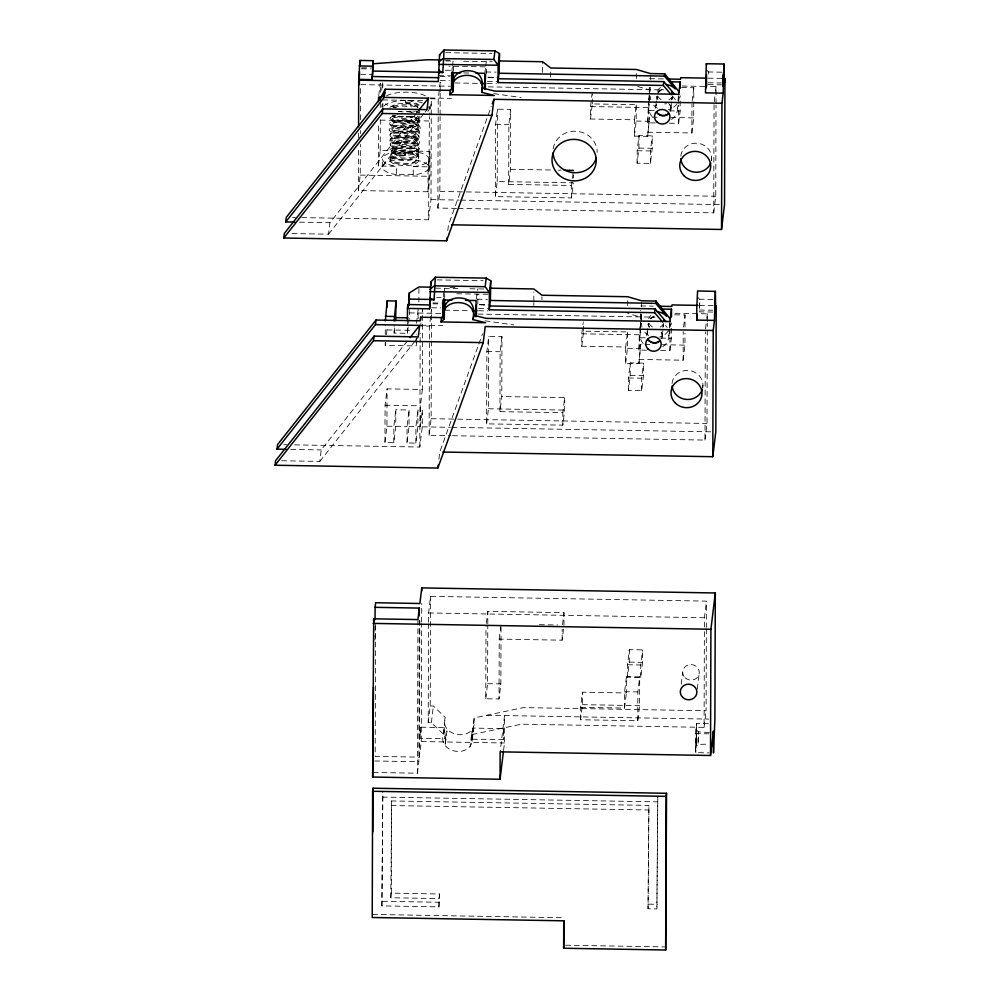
<?xml version="1.0" encoding="UTF-8"?>
<svg xmlns="http://www.w3.org/2000/svg" width="1000" height="1000" viewBox="0 0 1000 1000"><rect width="100%" height="100%" fill="white"/><g stroke="black" fill="none" stroke-linecap="round" stroke-linejoin="round"><path stroke-width="0.75" stroke-dasharray="5 3.75" d="M396.463 174.625L393.3 174.1A23.225 8.05 0.2 0 1 388.587 161.863A23.225 8.05 0.2 0 1 424.15 162.475A23.225 8.05 0.2 0 1 416.5 174.5L396.463 174.625L396.488 166.312L378.338 166L380.213 150.538L429.95 151.4L429.875 176.312L428 191.775L358.375 190.562L358.512 147.037M358.537 137.7L358.55 133.038M358.375 190.562L360.238 175.1L360.337 144.35M360.375 133.588L360.387 130.512M360.412 119.75L360.525 85.925M375 639.925L375.05 624.4M375.588 624.462L375.175 756.375L419.387 757.138L421.275 741.538L421.65 623.587M378.338 166L378.475 123.138M380.288 107.65L380.3 102.975M380.213 150.538L380.312 119.925M380.4 92.375L380.425 83.188M382.525 166.938L382.562 158.637M382.725 87.475L382.738 82.8M382.8 108.138L382.812 102.6M439.525 893.975L438.963 898.562L390.775 897.738L391.337 893.138L439.525 893.975L438.938 906.875L381.912 905.888L382.812 792.487M381.912 905.888L382.8 794.05M294.562 444.862L419.825 447.038L422.275 426.838L422.325 410.238L417.9 410.163L417.85 426.763L415.875 443.125L407.025 442.975L409.012 426.613L409.062 410L395.825 409.775L395.775 426.375L393.8 442.75L384.95 442.6L385.075 405.238L387.05 388.875L422.388 389.475L422.65 309.325L421.912 315.363M416.75 341.275L416.188 345.913L385.238 345.375L385.25 342.325M385.275 334.675L385.3 325.5M384.95 442.6L386.938 426.225L387.05 388.875M386.55 334.55L387.125 326.85M390.775 897.738L391.625 800.95L648.913 805.4L648.037 908.75L656.888 908.913L657.775 797.25L656.888 908.913M391.337 893.138L391.625 800.95M393.8 442.75L393.85 426.15L395.825 409.775M409.288 309.538L409.25 317.85L407.388 333.312L394.125 333.075L394.15 325.538M407.025 442.975L407.075 426.375L409.062 410M407.388 333.312L407.413 322.413M413.225 174.913L413.25 166.612L416.525 166.2A23.225 8.05 0.2 0 0 424.175 154.175A23.225 8.05 0.2 0 0 388.612 153.562A23.225 8.05 0.2 0 0 393.325 165.8L396.488 166.312M415.875 443.125L415.925 426.525L417.9 410.163M416.2 342.95L416.225 334.05M418.1 318.587L418.125 309.7L416.25 325.163M373.225 772.45L417.438 773.225L417.925 619.575M418.875 302.062L418.913 288.475M417.438 773.225L418.825 761.737L419.263 626.712M419.263 625.163L419.275 620.513M419.825 447.038L420.15 344.188M420.163 342.625L420.188 333.275M419.387 757.138L419.8 626.775M419.8 625.225L419.812 620.575M409.012 426.613L420.35 426.6L420.412 405.85L422.388 389.475M421.65 622.038L421.712 603.413M428 191.775L428.075 166.863L429.95 151.4M301.75 217.6L428.562 219.8L429.4 116.638M428.95 167.738L428.975 159.438M429.225 108.938L429.225 106.175M706.338 628.925L706.087 710.75L523.4 707.588L474.137 717.938L473.25 731.737L470.15 746.388L471.975 731.3L471.7 739.225L503.4 739.45L503.5 728.625L473.088 728.1C472.188 735.037 474.25 743.775 467.85 748.5C457.625 756.05 438.925 748.363 443.263 734.05L431.362 722.65L428.212 722.588L428.525 623.775M428.537 622.225L428.562 612.962L430.575 596.35L706.438 601.125L706.35 627.375M429.125 435.3L429.475 326.087L431.488 309.475L431.138 418.688L429.125 435.3L450.95 435.688M428.562 219.8L431 199.6L431.312 100.775L429.575 115.2M428.212 722.588L430.225 705.975L430.575 596.35M456.562 208.388L437.863 208.062L438.212 98.863L439.3 89.8M437.863 208.062L439.875 191.45L440.112 116.562M440.112 115.013L440.188 93.162M440.188 91.6L440.225 82.238L439.487 88.287M438.938 906.875L438.963 898.562M444.688 298.075L444.7 293.55M430.225 705.975L433.375 706.025L445.275 717.438C439.25 735.588 471.125 741.725 474.113 724.6M453.425 70.838L453.438 66.312M472.1 741.213L474.137 717.938M477.825 304.1L477.863 294.125M486.562 74.013L486.587 66.888L449.012 66.237M501.037 627.087L500.863 683.913L499.025 698.988L485.763 698.763L486 626.413M564.688 397.625L564.65 410.087L562.825 425.163L486.637 423.85L486.875 351.5L488.7 336.413L501.962 336.65L501.775 396.538L499.95 411.625L562.863 412.713L564.688 397.625L501.775 396.538M485.763 698.763L487.587 683.675L487.775 625.188M487.788 623.65L487.825 611.325L564 612.65L563.962 625.1L562.137 640.188L499.225 639.1L499.025 698.988M486.637 423.85L488.462 408.762L488.7 336.413M495.375 196.612L497.2 181.525L573.375 182.85L571.55 197.925L495.375 196.612L495.6 124.262L497.425 109.175L510.688 109.412L510.5 169.3L508.675 184.387L571.587 185.475L573.237 171.9M497.2 181.525L497.425 109.175M499.95 411.625L500.138 351.725L501.962 336.65M503.55 750.537L504.462 742.987L504.55 715.562L500.15 751.838M508.675 184.387L508.862 124.488L510.688 109.412M533.812 305.562L533.825 302.538M533.825 301.038L533.85 291.975M541.95 299.762L541.962 296.75M542.562 72.287L542.6 61.725M550.662 77.05L550.688 69.513M562.137 640.188L562.175 629.288M562.825 425.163L562.863 412.713M571.55 197.925L571.587 185.475M573.387 178.175L573.4 175.062M580.562 719.75L580.612 707.3L582.438 692.212L626.375 692.975L626.425 676.625L639.688 676.85L639.6 705.65L637.775 720.738L580.562 719.75L582.388 704.663L582.438 692.212M581.75 346.25L583.575 331.163L627.525 331.925L625.7 347.013L581.75 346.25L581.8 333.8L583.075 323.237M583.575 331.163L583.612 321.825M590.487 119.012L592.312 103.925L636.263 104.688L634.438 119.775L590.487 119.012L590.525 106.562L592.35 91.475M592.312 103.925L592.337 94.588M580.612 707.3L624.55 708.062L624.6 691.7L626.425 676.625M649.9 344.525L640.75 344.363L638.913 363.587L625.65 363.363L625.7 347.013M625.65 363.363L627.475 348.288L627.525 331.925M627.688 305.775L627.712 298.225M627.475 677.2L627.513 664.75L629.338 649.663L642.6 649.9L642.562 662.35L640.738 677.438L627.475 677.2L629.3 662.125L629.338 649.663M628.387 390.412L628.425 377.962L630.25 362.875L643.512 363.113L643.475 375.562L641.65 390.65L628.387 390.412L630.212 375.337L630.25 362.875M657.1 117.25L649.475 117.125L647.638 136.363L634.375 136.125L634.438 119.775M634.375 136.125L636.2 121.05L636.263 104.688M636.425 78.537L636.438 72.5M637.125 163.175L637.163 150.725L638.987 135.638L652.25 135.875L652.212 148.325L650.387 163.412L637.125 163.175L638.95 148.1L638.987 135.638M637.775 720.738L637.863 691.938L639.688 676.85M638.913 363.587L640.75 344.363M646.688 350.2L638.95 350.062L639.375 331.712M640.163 330.6L640.138 335.262A14.375 13.475 6.9 0 0 643.475 344M638.95 350.062L640.475 328.575M640.475 327.05L640.487 322.463L639.562 330.163M640.5 319.4L640.537 310.212M640.837 318.175L640.85 313.575M641.575 314.387L641.55 323.625A14.375 13.475 6.9 0 0 642.025 327.125M641.6 306.837L641.612 302.312M640.738 677.438L640.775 664.975L642.6 649.9M641.65 390.65L641.688 378.188L643.512 363.113M647.638 136.363L649.475 117.125M655.425 122.963L647.688 122.825L648.475 101.388M648.888 103.362L648.875 108.025A14.375 13.475 6.9 0 0 652.212 116.762M647.688 122.825L649.2 104.388M649.2 102.863L649.225 96.75M649.237 92.163L649.25 87.575M649.562 92.475L649.575 87.875M649.075 100.35L650.312 87.15M650.337 79.6L650.35 75.075M648.037 908.75L648.913 805.4M650.387 163.412L650.425 150.95L652.25 135.875M662.712 346.712A14.375 13.475 6.9 0 0 668.875 335.763L668.9 330.688M660.612 350.438L669.9 350.6L669.987 323.075M669.9 350.6L671.388 338.275L671.438 322.975M671.45 119.475A14.375 13.475 6.9 0 0 677.613 108.525L677.625 104.725M669.35 123.2L678.637 123.362L678.688 105.013M678.7 103.488L678.725 95.838M678.637 123.362L680.125 111.037L680.175 95.738M638.925 359.438L683.138 360.213L683.225 331.575M683.138 360.213L684.963 345.125L685 333.075M685.013 327.05L685.05 314.988L671.787 314.762M647.65 132.213L691.862 132.975L691.963 104.35M691.862 132.975L693.688 117.888L693.787 87.75L680.525 87.525M708.45 723.7L696.663 723.5L695.438 733.6L695.462 749.325L695.812 752.638L709.075 752.862M696.663 723.5L695.812 752.638M472.125 734.55L521.4 724.2L704.075 727.362L704.388 628.55M704.388 627.013L704.425 617.737L706.438 601.125M452.512 435.712L704.987 440.075L705.325 332M704.987 440.075L707 423.462L707.312 323.113M707.325 321.562L707.35 313.837L671.975 313.225M458.125 208.412L713.713 212.85L714.062 104.763M713.713 212.85L715.725 196.238L716.012 105.138M716.025 103.588L716.075 86.613L708.388 86.475M696.287 738.838L695.875 748.263L696.712 730.163L698.375 731.875L698.475 737.55L698.138 744.463L696.5 746.05L696.263 728.025L696.425 737.163M650.462 318.825L652.075 317.512A7.738 7.25 6.9 0 1 653.938 316.825M662.675 89.588A7.738 7.25 6.9 0 0 660.8 90.275L659.2 91.587M419.9 116.4C419.113 130.2 371.15 121.013 398.013 114.575M708.213 74.225L708.425 71.963L706.825 70.312M291.962 233.55L328.55 234.175L329.938 222.7L415.85 114.038M281.712 460.75L319.825 461.413L321.213 449.925L407.125 341.275M378.75 95.575L380.25 83.2M381.65 90.312L382.562 82.762M381.812 107.137L382.163 104.25M385.238 345.375L385.613 342.287M394.125 333.075L394.875 326.887M421 322.925L420.637 325.938L429.475 326.087M420.35 426.6L422.325 410.238M447.8 230.6L448.512 224.75L491.275 106.587M484.825 73.312L485.538 67.475M485.712 66.025L486.25 61.65M438.888 459.288L439.775 451.987L478.325 345.5M476.275 299.088L477.512 288.888M431.362 722.65L433.375 706.025M443.263 734.05L445.275 717.438M486.362 623.4L487.825 611.325M499.225 639.1L501.05 624.012M562.537 624.712L564 612.65M648.662 99.85L649.225 95.225M656.388 100.862L655.512 108.138A7.738 7.25 6.9 0 1 656.562 104.537M656.562 99.412L656.925 96.5L657.95 100.138M640.337 327.587L640.863 323.225M641.038 321.763L641.575 317.4L627.663 313.325M670.612 111.425L670.938 108.7M670.975 108.413L671.85 101.125M672.025 99.675L672.375 96.762L671.338 100.375M677.975 100.55L678.512 96.188M677.613 108.525L677.962 105.612M678.662 99.8L679.013 96.888A14.375 13.475 6.9 0 1 678.512 100.375M661.875 338.663L662.212 335.938M662.237 335.65L663.125 328.363M663.3 326.912L663.65 324L662.6 327.612M692.138 101.325L693.787 87.75M669.25 327.788L669.95 321.962M668.875 335.763L669.762 328.488M669.938 327.038L670.288 324.125A14.375 13.475 6.9 0 1 669.788 327.612M624.55 708.062L626.375 692.975M683.6 327.062L685.05 314.988M714.25 101.713L715.35 92.65M715.525 91.137L716.075 86.613M711.35 160.725L711.688 158M705.512 328.95L706.612 319.887M706.8 318.375L707.35 313.837M702.625 387.95L702.95 385.225M681.213 684.275L682.675 672.188M697.275 689.1L699.287 672.475M704.075 727.362L706.087 710.75M451.85 71.25L452.375 66.888M452.562 65.438L453.088 61.075M443.288 297.038L444 291.225M472.775 735.6L471.7 739.225M405.125 153.625C404.9 155.625 405.487 156.475 405.225 153.912C401.625 153.15 387.113 154.1 390.238 161.425M420.363 727.237L420.15 738.325L445.325 738.763L446.987 730.875L445.163 745.95L445.45 737.763L444.288 727.65L420.312 727.175L420.15 738.325M444.288 727.65L443.925 735.1L445.325 738.763M503.5 728.625L503.338 739.762M712.775 312.075L699.513 311.85L699.8 299.762L698.1 297.55M709.362 732.6L698.312 731.812L697.975 738.713L698.138 744.463L709.2 744.05M419.925 111.275L419.188 113.238M478.85 344.038L482.55 333.825M417.2 107.9C420.288 105.45 408.837 103.525 405.438 102.912C405.513 97.562 416.938 103.175 419.2 105.225M417.738 110.913L415.988 113.35M417.775 116.025C414.513 123.85 396.725 121.213 392.025 119.087C391.662 117.025 410.85 113.975 416.625 119.575C425.012 128.375 384.5 127.137 393.3 123.138M390.05 161.238C395.487 167.85 425.763 167.875 417.925 154.662C412.55 150.712 389.812 147.012 389.963 156.925C397.863 161.812 418.65 163.5 419.425 151.375C412.788 143.737 396.5 143.188 389.462 150C395.2 157.95 414.862 157.475 419.775 148.238C416.35 137.312 398.562 139.3 390.288 143.375C388.638 153.238 412.125 150.05 417.3 146.575C427.425 134.162 399.012 133.75 392.413 136.838C380.75 146.113 414.188 145.95 417.062 141.512C426.575 129.388 399.387 127.6 392.325 131.625C381.337 140.35 411.637 140.325 414.538 137.562C428.525 131.25 409.562 121.487 401.587 124.787C357.925 133.988 445.662 139.537 412.512 120.438C408.762 117.487 378.425 120.475 394.137 127.513C400.45 131.613 430.812 126.862 415.525 116.275M389.85 107.413C397.3 101.6 410.238 102.537 418.1 107.438M328.55 234.175L424.125 113.312M425.087 112.088L427.013 109.65M319.825 461.413L414.425 341.763M415.387 340.55L418.288 336.887M405.4 101.088L405.35 103.25M657.962 92.888L660.8 90.275M417.225 125.688C421.287 135.35 379.513 130.85 395.462 127.762C433.738 123.338 414.625 144.95 391.725 134.475C391.2 132.1 420.975 130.863 417.287 138.275C402.75 148.438 372.962 136.113 408.738 137.7M650.462 318.637L652.075 317.512M414.787 116.487C407 118.9 397.413 119.4 390.225 115.062M393.425 107.35L401.763 105.988L411.962 106.838M393.075 123.212L395.562 122.475M395.412 148.763C383.05 150.9 404.588 154.012 410.875 152.1C425.625 149.375 411.925 140.363 401.637 142.75C366.562 146.838 437.55 151.012 411.838 138.325M721.688 72.2L708.425 71.963L708.575 73.412M708.25 84.612L721.513 84.838M712.95 299.438L699.688 299.2L699.513 311.85M414.613 111.688L411.375 112.463M395.375 122.537C402.362 120.562 414.45 121.938 417.325 125.55M395.225 148.8L398.312 148.275M398.338 111.538L401.725 111.25M398.188 148.287C411.75 144.787 428.212 155.312 407.587 157.887C395.163 158.525 382.512 154.537 401.6 153.25C422.95 151.363 421.725 165.875 400.55 163.062C384.963 161.225 392.713 155.525 405.213 155.825M485.85 71.975L496.163 72.15M488.137 77.537L496.975 77.675M477.125 299.212L487.438 299.387M479.4 304.775L489.712 304.938M445.8 52.65L491.85 53.45M444.738 60.025L450.95 60.138M445.725 60.95L451.613 61.05M463.638 61.262L492.137 61.75M361.7 67.8L373.488 68M361.337 68.787L370.175 68.938M445.337 70.237L452.7 70.362M463.725 72.925L469.762 73.037M708.175 78.162L721.9 78.4M649.6 78.688L663.525 78.925M360.662 74.275L372.45 74.488M438.775 75.638L450.562 75.838M440.025 76.55L449.338 76.712M488.175 77.387L495.938 77.513M708.175 82.775L721.438 83M440.288 80.525L449.575 80.688M487.375 81.337L496.7 81.5M682.25 86.025L706.85 86.45M454.925 82.95L478.013 83.35M487.25 83.513L496.488 83.675M488.263 86.862L663.75 89.925M360.712 84.625L450.45 86.225M429.787 98.012L451.512 98.387M430.438 98.725L438.212 98.863M382.688 99.925L423.725 100.638M590.525 106.562L647.738 107.55M649.175 110.5L655.362 110.612M669.287 110.85L680.125 111.037M670.825 117.5L693.688 117.888M636.2 121.05L649.463 121.275M380.238 120.113L428.875 120.962M495.6 124.262L508.862 124.488M638.95 148.1L652.212 148.325M637.163 150.725L650.425 150.95M413.25 166.612L428.075 166.863M510.5 169.3L551.938 170.025M558.075 170.125L561.138 170.188M360.238 175.1L429.875 176.312M439.875 191.45L464.812 191.887M466.362 191.912L715.725 196.238M431 199.6L459.113 200.087M460.675 200.113L719.862 204.6M292.475 217.438L295.562 217.5M299.45 222.162L329.938 222.7M437.075 279.887L483.125 280.688M449.988 287.5L457.75 287.638M435.513 288.163L457.925 288.55M469.975 288.762L484.888 289.012M456.763 293.762L488.175 294.3M436.6 297.475L441.025 297.55M699.45 305.4L713.162 305.637M640.875 305.925L653.25 306.137M432.987 302.925L441.825 303.075M432.85 303.812L440.613 303.95M479.45 304.625L487.212 304.75M699.45 310.012L712.712 310.238M431.637 307.762L440.863 307.925M478.65 308.575L487.962 308.738M444.65 310.15L469.275 310.587M478.512 310.75L487.75 310.912M409.438 312.863L441.725 313.463M477.975 314.075L655.025 317.162M420.938 325.238L442.775 325.625M387.113 329.913L411.863 330.337M581.8 333.8L639 334.787M640.45 337.738L645.088 337.812M660.562 338.088L671.388 338.275M662.087 344.725L684.963 345.125M627.475 348.288L640.738 348.512M486.875 351.5L500.138 351.725M630.212 375.337L643.475 375.562M628.425 377.962L641.688 378.188M385.075 405.238L420.412 405.85M488.462 408.762L564.65 410.087M431.138 418.688L456.075 419.125M457.638 419.15L707 423.462M386.938 426.225L407.075 426.375M422.275 426.838L450.375 427.325M451.938 427.35L711.125 431.838M283.738 444.675L286.837 444.738M290.725 449.4L321.213 449.925M428.562 612.962L704.425 617.737M539.412 624.675L557.825 625M629.3 662.125L642.562 662.35M627.513 664.75L640.775 664.975M487.587 683.675L500.863 683.913M624.6 691.7L637.863 691.938M582.388 704.663L639.6 705.65M486.875 715.263L708.662 719.1M695.438 733.6L708.7 733.838M421.275 741.538L504.462 742.987M374.613 760.975L418.825 761.737M382.25 797.087L657.225 801.85M391.075 805.537L648.363 810M648.6 904.163L657.438 904.312M382.463 901.287L439.5 902.275M372.6 914.438L564.113 917.75M565.575 945.2L664.5 946.912M406.463 111.287L414.738 113.1M488.075 77.088L495.65 78.162M493.775 93.6L521.05 97.5M479.338 304.325L486.912 305.4M485.05 320.838L513.837 324.95M408.663 137.688L411.975 138.363M637.788 86.5L650.3 90.162M415.625 111.062L417.85 112.45M473.088 728.1L473.25 731.737M672.237 95.875L675.85 100.225M665.487 325.425L667.113 327.463M649.212 327.375L648.188 323.738L646.775 335.375A7.738 7.25 6.9 0 1 647.825 331.775M444.363 288.312L444.613 292.238M418.8 111.225A14.062 6.162 -0.1 0 1 418.175 112.812M411.262 116.425A14.062 6.162 -0.1 0 1 404.162 117.137A14.062 3.538 0.4 0 1 392.287 115.162M415.1 106.8A14.062 6.162 -0.1 0 0 405.337 104.825A14.062 3.538 0.4 0 0 391.337 107.2M398.288 111.45A14.062 3.538 0.4 0 0 404.175 111.888A13.987 4.85 0.2 0 0 411.25 111.35M405.35 102.2A13.987 4.85 0.2 0 1 418.75 107.287M418.787 116.475A14.062 6.162 -0.1 0 1 404.15 122.387A14.062 3.538 0.4 0 1 391.525 119.975A14.062 3.538 0.4 0 1 395.2 116.188M412.25 116.275A14.062 6.162 -0.1 0 1 418.137 123.312A14.062 6.162 -0.1 0 1 404.125 127.638A14.062 3.538 0.4 0 1 390.662 123.863A14.062 3.538 0.4 0 1 405.288 120.575A14.062 6.162 -0.1 0 1 418.75 126.975A14.062 6.162 -0.1 0 1 404.113 132.887A14.062 3.538 0.4 0 1 390.637 129.113A14.062 3.538 0.4 0 1 405.275 125.825A14.062 6.162 -0.1 0 1 418.738 132.225A14.062 6.162 -0.1 0 1 404.1 138.138A14.062 3.538 0.4 0 1 390.625 134.362A14.062 3.538 0.4 0 1 405.262 131.075A14.062 6.162 -0.1 0 1 418.725 137.475A14.062 6.162 -0.1 0 1 404.075 143.387A14.062 3.538 0.4 0 1 390.613 139.613A14.062 3.538 0.4 0 1 405.238 136.325A14.062 6.162 -0.1 0 1 418.7 142.725A14.062 6.162 -0.1 0 1 404.062 148.637A14.062 3.538 0.4 0 1 390.588 144.863A14.062 3.538 0.4 0 1 405.225 141.575A14.062 6.162 -0.1 0 1 418.688 147.975A14.062 6.162 -0.1 0 1 404.05 153.887A14.062 3.538 0.4 0 1 390.575 150.113A14.062 3.538 0.4 0 1 405.213 146.825A14.062 6.162 -0.1 0 1 418.675 153.225A14.062 6.162 -0.1 0 1 404.025 159.137A14.062 3.538 0.4 0 1 390.562 155.363A14.062 3.538 0.4 0 1 405.188 152.075A14.062 6.162 -0.1 0 1 418.65 158.475A14.062 6.162 -0.1 0 1 404.012 164.387A13.987 4.85 0.2 0 1 390.613 159.3A13.987 4.85 0.2 0 1 405.188 154.7M672.438 96.375A7.738 7.262 6.9 0 1 671.388 99.987M657.987 99.75A7.738 7.262 6.9 0 1 656.963 96.1M658.012 92.487A7.738 7.262 6.9 0 1 662.712 89.188M671.725 97.225A7.738 7.262 6.9 0 1 668.875 99.838M661.137 99.712A7.738 7.262 6.9 0 1 657.55 95.237M657.562 91.475A7.738 7.262 6.9 0 1 661.188 87.125M680.8 156.2A15.488 14.512 6.9 0 1 698.938 143.463A15.488 14.512 6.9 0 1 711.137 161.75M655.462 108.438A7.738 7.262 6.9 0 1 656.513 104.812M668.688 103.525A7.738 7.262 6.9 0 1 670.675 110.575M553.2 148.863A22.125 20.738 6.9 0 1 576.613 131.275A22.125 20.738 6.9 0 1 597.2 152.338M396.262 107.513A23.225 8.05 0.2 0 1 385.45 103.912M386.425 95.875A23.225 8.05 0.2 0 1 425.613 95.962M428.688 106.85A23.225 8.05 0.2 0 1 426.637 112.3M411.075 116.412A23.225 8.05 0.2 0 1 399.062 116.2M396.225 115.812A23.225 8.05 0.2 0 1 393.562 115.3M383.837 106.075A23.225 8.05 0.2 0 1 423.113 103.138M677.075 103.6A14.375 13.475 6.9 0 1 668.325 109.738M657.425 108.2A14.375 13.475 6.9 0 1 652.85 104.175M650.763 99.887A14.375 13.475 6.9 0 1 650.288 96.388M666.625 103.675A7.738 7.25 6.9 0 1 664.625 103.888M669.95 104.763A7.738 7.25 6.9 0 1 670.7 110.288M668.337 330.838A14.375 13.475 6.9 0 1 659.6 336.975M648.7 335.438A14.375 13.475 6.9 0 1 644.125 331.413M652.075 317.7A7.738 7.262 6.9 0 1 653.938 317M661.213 332A7.738 7.25 6.9 0 1 661.975 337.525M662.987 324.462A7.738 7.262 6.9 0 1 660.15 327.075M652.412 326.938A7.738 7.262 6.9 0 1 648.825 322.475M648.825 318.712A7.738 7.262 6.9 0 1 650.85 315.487M646.737 335.662A7.738 7.262 6.9 0 1 647.788 332.05M661.188 332.287A7.738 7.262 6.9 0 1 661.938 337.812M672.062 383.438A15.488 14.512 6.9 0 1 689.538 370.6A15.488 14.512 6.9 0 1 702.7 387.75M663.7 323.612A7.738 7.262 6.9 0 1 662.65 327.225M649.25 326.987A7.738 7.262 6.9 0 1 648.225 323.338M650.512 318.25A7.738 7.262 6.9 0 1 653.988 316.425M685.1 677.738A8.312 7.788 6.9 0 0 699 674.488A8.312 7.788 6.9 0 0 688.863 664.762A8.312 7.788 6.9 0 0 685.1 677.738"/><path stroke-width="1.5" d="M407.425 320.863L407.463 308.412L429.562 308.8L430.85 281.95L435.363 277.238L486.2 278.113L490.8 280.812L490.387 300.475L655.713 303.35L666.612 316.087A15.488 14.512 6.9 0 0 657.038 311.725M430.913 285.663L430.85 281.95M429.675 299.738L434.1 299.8L435.363 277.238M358.575 126.825L358.725 80.175L438.3 81.562L439.588 54.713L444.087 50L494.938 50.888L499.525 53.575L499.113 73.238L664.45 76.112L675.35 88.85A15.488 14.512 6.9 0 0 665.763 84.488M438.413 72.5L442.825 72.562L444.087 50M476.425 314.05L476.45 304.725M662.513 321.962L654.587 312.688L489.25 309.825L490.387 299.425L490.387 300.475M671.237 94.725L663.312 85.45L497.987 82.587L499.113 72.188L499.113 73.238M358.725 80.175L358.812 79.388L372.075 79.6L373.125 68.987L373.113 71.062L439.425 72.213L439.438 70.138L439.1 72.888M372.625 791.275L372.225 917.5L563.75 920.812L563.663 948.238L665.675 950L666.538 793.288L373 788.213L372.625 791.275L666.162 796.35L666.538 793.288M503.363 752.05L500.062 779.25L372.675 777.05L373.713 618.812L417.925 619.575L419.312 608.088L375.1 607.325L375.062 619.738M372.863 831.85L373 788.213M373.5 687.1L372.675 777.05M373.7 621.912L373.713 618.812M378.55 101.713L378.562 97.125L381.662 97.175M380.375 100.025L380.387 96.962M385.312 320.913L387.2 300.863L396.05 301.012L395.613 320.712M387.188 306.975L387.2 300.863M394.162 321L396.05 301.012M407.912 308.688L407.925 304.538L430.025 304.95L430.538 298.75M408.575 305.988L409.338 292.938L418.913 286.962L429.787 287.15M409.3 305.012L409.338 292.938M419.288 615.85L419.312 608.088M420.65 320.125L420.662 317.225L441.5 317.587L444.6 314.738M421.75 591L421.763 587.9L715.3 592.975L714.9 719.212L713.5 752.938L713.125 733.913L710.512 755.487L500.15 751.838L500.062 779.25M442.8 318.075L442.938 299.938L451.987 300.1M443.963 299.088L443.263 313.488L443.8 298.975M440.975 321.938L444.075 319.088C437.788 296.613 479.5 297.462 472.925 319.587L485.65 322.713L440.975 321.938L441.5 317.587M444.65 310.15L444.688 299.587M451.538 89.338L451.675 72.7L460.712 72.875M449.712 94.7L452.8 91.85C446.512 69.375 488.237 70.225 481.662 92.35L494.387 95.475L449.712 94.7L450.238 90.35L453.338 87.513L453.413 72.35M452.7 71.85L452 86.25L452.362 73.112M472.925 319.587C475.375 311.012 473.3 299.587 462.812 298.325C455.7 296.75 445.387 299.662 444.625 308.075M475.962 316.7L476.1 300.55L465.55 300.35M481.662 92.35C484.113 83.775 482.025 72.35 471.55 71.1C464.425 69.513 454.113 72.425 453.35 80.85M484.7 89.462L484.825 73.312L475.788 73.15M564.113 920.8L563.663 948.238M665.675 950L666.162 796.35M671.462 316.863L671.488 309.212L662.2 309.05M680.2 88.1L680.212 81.975L670.938 81.825M715.275 291.25L714.438 320.387L696.75 320.087L696.812 306.825L697.588 290.95L715.425 291.4L715.662 310.287L716.213 305.7L715.812 431.925L712.812 456.712L442.9 452.038M710.512 755.487L710.913 629.25L715.3 592.975M712.812 456.712L713.213 330.487L714.438 320.387M451.625 224.8L721.538 229.475L721.95 103.25L723.162 93.162L724.013 64.025L706.325 63.712L705.487 92.85L723.162 93.162M489.25 309.825L489.375 292.45L490.8 280.812M497.987 82.587L498.113 65.225L499.525 53.575M372.075 79.6L373.137 60.688L359.888 60.45L358.812 79.388M706.5 74.925L706.525 86.125M723 75.2L723.1 86.5L723.512 72.412M713.05 731.875L713 746.338L713.363 731.137M407.463 308.412L407.925 304.538M706.087 87.837L706.55 84.012M721.95 103.25L493.925 99.3L491.975 115.375L446.562 240.825L283.788 238.012L284.337 233.412L382.8 108.888L427.013 109.65L428.4 98.162L384.2 97.4L285.738 221.925L294.875 222.087M285.738 221.925L286.288 217.338L384.75 92.8L382.85 96.5M713.213 330.487L485.188 326.538L483.237 342.612L437.837 468.062L275.05 465.238L275.613 460.65L374.075 336.125L418.288 336.887L419.675 325.4L375.462 324.637L277 449.162L286.15 449.325M277 449.162L277.562 444.575L376.025 320.037L420.225 320.812L420.662 317.225M359.525 71.5L359.162 84.6L359.487 81.862M373.113 71.062L373.137 60.688M283.788 238.012L382.25 113.475L382.8 108.888M384.2 97.4L385.188 89.225L450.238 90.35M275.05 465.238L373.512 340.712L374.075 336.125M375.462 324.637L376.025 320.037M375.1 607.325L375.662 602.737L419.875 603.5L421.763 587.9M452.638 89.1L453.387 82.912M452.8 91.85L453.338 87.513M429.562 308.8L430.025 304.95M446.562 240.825L446.912 237.9M443.9 316.337L444.462 311.7M444.075 319.088L444.425 316.188M437.837 468.062L438.188 465.138M485.525 74.737L485.163 86.812L485.487 84.062M485.062 89.213L485.438 86.125M438.612 64.388L498.113 65.225L493.888 59.462L494.938 50.888M429.875 291.625L489.375 292.45L485.163 286.7L486.2 278.113M663.312 85.45L663.775 81.625L498.45 78.75M664.45 76.112L664.725 73.812L650.35 73.562L636.45 69.488L550.7 68L542.6 61.725L499.1 60.963M678.688 94.725L680.212 81.975M654.587 312.688L655.05 308.863L489.712 305.988M655.713 303.35L655.987 301.05L641.625 300.8L627.712 296.725L541.962 295.238L533.862 288.962L490.375 288.2M669.95 321.962L671.488 309.212M696.75 320.087L697.362 315.075M721.538 229.475L724.538 204.688L724.95 78.463L724.388 83.05L724.013 64.025M492.337 103.675L493.925 99.3M380.737 97.863L385.188 89.225M418.75 110.375L428.4 98.162M410.025 337.612L419.675 325.4M438.688 62.025L443.038 58.587L493.888 59.462M429.963 289.262L434.312 285.825L485.163 286.7M372.788 63.8L427.65 59.725L440.075 59.95M359.212 65.95L372.463 66.188M706.65 78.138L680.738 77.688L680.55 79.225L668.175 79.013M372.45 76.537L438.762 77.713M481.087 83.413L485.712 83.488M678.725 94.3L494.913 91.125L482.188 88.012M382.25 113.475L491.975 115.375M564.212 170.238L573.413 170.4M408.587 299.062L430.7 299.45M697.925 305.375L672 304.925L671.812 306.462L659.438 306.25M472.362 310.637L476.975 310.725M385.337 316.325L394.175 316.475M669.987 321.538L486.175 318.363L473.462 315.238M395.988 317.613L407.788 317.812M373.512 340.712L483.237 342.612M373.162 623.4L710.913 629.25M438.587 70.963L442.825 72.562M429.862 298.2L434.1 299.8M671.488 92L674.675 94.375L663.775 81.625M663.812 320.025L665.95 321.613L655.05 308.863M706.325 63.712L706.587 64.987M664.725 73.812L679.038 91.825M655.987 301.05L670.3 319.05M439.588 54.713L439.65 55.788M359.888 60.45L360.087 64.85M714.812 301.175L714.812 303.025M710.738 162.95A15.488 14.512 6.9 0 1 694.137 172.1A15.488 14.512 6.9 0 1 680.788 158.725M668.662 113.8A7.738 7.262 6.9 0 1 656.488 112.088M596.425 157.7A22.125 20.738 6.9 0 1 572.863 172.575A22.125 20.738 6.9 0 1 553.038 152.925M668.688 113.5A7.738 7.25 6.9 0 1 656.538 111.788M659.963 340.737A7.738 7.25 6.9 0 1 647.8 339.025M659.925 341.037A7.738 7.262 6.9 0 1 647.763 339.312M702.412 388.988A15.488 14.512 6.9 0 1 686.075 399.412A15.488 14.512 6.9 0 1 672.062 385.962M684.25 175.987A15.488 14.512 6.9 0 0 710.15 169.925A15.488 14.512 6.9 0 0 691.263 151.8A15.488 14.512 6.9 0 0 684.25 175.987M656.725 121.788A7.738 7.262 6.9 0 0 669.688 118.75A7.738 7.262 6.9 0 0 660.238 109.688A7.738 7.262 6.9 0 0 656.725 121.788M558.438 174.537A22.125 20.738 6.9 0 0 595.438 165.875A22.125 20.738 6.9 0 0 568.45 139.987A22.125 20.738 6.9 0 0 558.438 174.537M648 349.025A7.738 7.262 6.9 0 0 660.95 345.988A7.738 7.262 6.9 0 0 651.5 336.925A7.738 7.262 6.9 0 0 648 349.025M675.512 403.225A15.488 14.512 6.9 0 0 701.425 397.163A15.488 14.512 6.9 0 0 682.525 379.038A15.488 14.512 6.9 0 0 675.512 403.225M682.712 697.4A8.312 7.788 6.9 0 0 696.612 694.137A8.312 7.788 6.9 0 0 686.475 684.425A8.312 7.788 6.9 0 0 682.712 697.4"/></g></svg>
